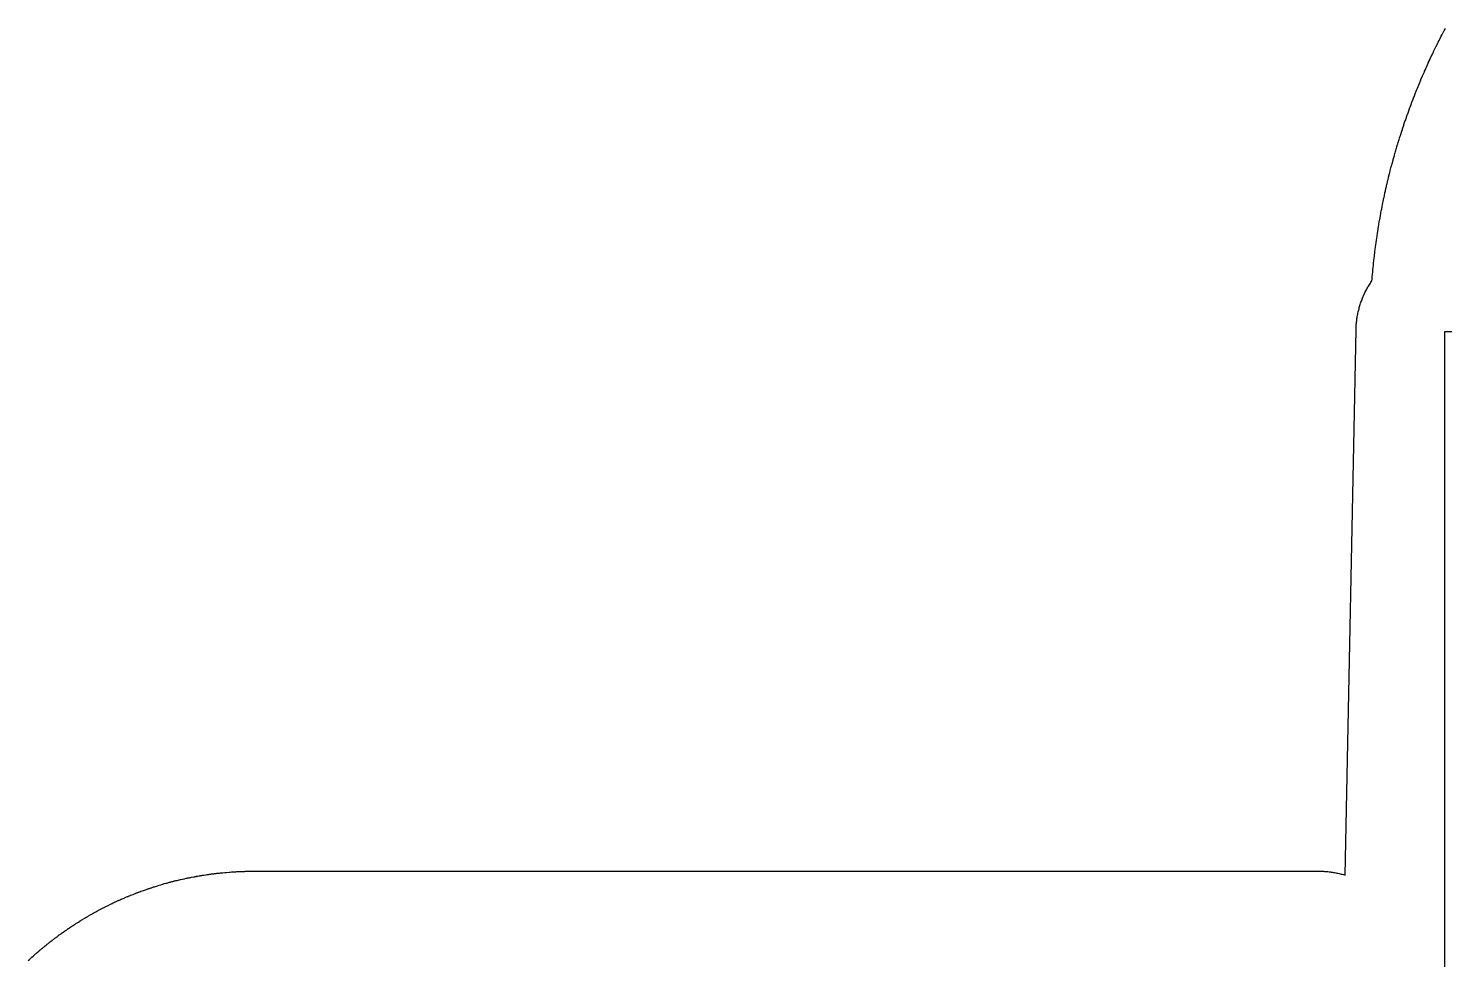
# Model space of a CAD drawing. Extents: x -9 to 1073, y -897 to 0.
# Drawn here: x 411.4 to 555.2, y -115.3 to -20.8 of the extents above; entities that cross this region are included whole.
import ezdxf

# ---------------------------------------------------------------- set-up
doc = ezdxf.new("R2010")
doc.units = 0
doc.layers.add('BLEED', color=3, linetype='CONTINUOUS')
doc.layers.add('CUT', color=1, linetype='CONTINUOUS')

msp = doc.modelspace()

# ---------------------------------------------------------------- linework, layer by layer
at = {"layer": 'BLEED'}
for p, q in [((554.8673, -21.5906), (554.8867, -21.5518)), ((554.8867, -21.5518), (554.9782, -21.3739)), ((554.9782, -21.3739), (555.0048, -21.3228)), ((555.0048, -21.3228), (555.1906, -20.9671)), ((555.1906, -20.9671), (555.2107, -20.929)), ((555.2107, -20.929), (555.3043, -20.7518)), ((554.1473, -23.0407), (554.1782, -22.9759)), ((554.1782, -22.9759), (554.3539, -22.6159)), ((554.3539, -22.6159), (554.3669, -22.59)), ((554.3669, -22.59), (554.4554, -22.41)), ((554.4554, -22.41), (554.4619, -22.397)), ((554.4619, -22.397), (554.5505, -22.2178)), ((554.5505, -22.2178), (554.5764, -22.1659)), ((554.5764, -22.1659), (554.6664, -21.9866)), ((554.6664, -21.9866), (554.6858, -21.9478)), ((554.6858, -21.9478), (554.8673, -21.5906)), ((553.4806, -24.4692), (553.5634, -24.287)), ((553.5634, -24.287), (553.5756, -24.2604)), ((553.5756, -24.2604), (553.6591, -24.0782)), ((553.6591, -24.0782), (553.6714, -24.0516)), ((553.6714, -24.0516), (553.7556, -23.8694)), ((553.7556, -23.8694), (553.7614, -23.8572)), ((553.7614, -23.8572), (553.8456, -23.6758)), ((553.8456, -23.6758), (553.8766, -23.6102)), ((553.8766, -23.6102), (553.9622, -23.4295)), ((553.9622, -23.4295), (554.0422, -23.2603)), ((554.0422, -23.2603), (554.0609, -23.2214)), ((554.0609, -23.2214), (554.1473, -23.0407)), ((552.8326, -25.9531), (552.9895, -25.5845)), ((552.9895, -25.5845), (553.0183, -25.5182)), ((553.0183, -25.5182), (553.1782, -25.151)), ((553.1782, -25.151), (553.1954, -25.1122)), ((553.1954, -25.1122), (553.2761, -24.9293)), ((553.2761, -24.9293), (553.2826, -24.9142)), ((553.2826, -24.9142), (553.3639, -24.7306)), ((553.3639, -24.7306), (553.3812, -24.6917)), ((553.3812, -24.6917), (553.4633, -24.5088)), ((553.4633, -24.5088), (553.4806, -24.4692)), ((552.2098, -27.4802), (552.2832, -27.2938)), ((552.2832, -27.2938), (552.3098, -27.2268)), ((552.3098, -27.2268), (552.4596, -26.8553)), ((552.4596, -26.8553), (552.4711, -26.8272)), ((552.4711, -26.8272), (552.5467, -26.6414)), ((552.5467, -26.6414), (552.5626, -26.6026)), ((552.5626, -26.6026), (552.7152, -26.2325)), ((552.7152, -26.2325), (552.7382, -26.177)), ((552.7382, -26.177), (552.816, -25.992)), ((552.816, -25.992), (552.8326, -25.9531)), ((551.7202, -28.7654), (551.79, -28.5775)), ((551.79, -28.5775), (551.7936, -28.5674)), ((551.7936, -28.5674), (551.8634, -28.3802)), ((551.8634, -28.3802), (551.8814, -28.3342)), ((551.8814, -28.3342), (551.9527, -28.1462)), ((551.9527, -28.1462), (551.9606, -28.1246)), ((551.9606, -28.1246), (552.0319, -27.9382)), ((552.0319, -27.9382), (552.0492, -27.8928)), ((552.0492, -27.8928), (552.1219, -27.7056)), ((552.1219, -27.7056), (552.1262, -27.6948)), ((552.1262, -27.6948), (552.199, -27.5083)), ((552.199, -27.5083), (552.2098, -27.4802)), ((551.1722, -30.3084), (551.237, -30.119)), ((551.237, -30.119), (551.2471, -30.0902)), ((551.2471, -30.0902), (551.3126, -29.9009)), ((551.3126, -29.9009), (551.3263, -29.862)), ((551.3263, -29.862), (551.3926, -29.6734)), ((551.3926, -29.6734), (551.4026, -29.6446)), ((551.4026, -29.6446), (551.4696, -29.4559)), ((551.4696, -29.4559), (551.4797, -29.4271)), ((551.4797, -29.4271), (551.5474, -29.2385)), ((551.5474, -29.2385), (551.5582, -29.2097)), ((551.5582, -29.2097), (551.6266, -29.021)), ((551.6266, -29.021), (551.6402, -28.9822)), ((551.6402, -28.9822), (551.7094, -28.7942)), ((551.7094, -28.7942), (551.7202, -28.7654)), ((550.7194, -31.6836), (550.741, -31.6152)), ((550.741, -31.6152), (550.8022, -31.4244)), ((550.8022, -31.4244), (550.8115, -31.3949)), ((550.8115, -31.3949), (550.8734, -31.2041)), ((550.8734, -31.2041), (550.877, -31.1947)), ((550.877, -31.1947), (550.939, -31.0046)), ((550.939, -31.0046), (550.9577, -30.9463)), ((550.9577, -30.9463), (551.0844, -30.5662)), ((551.0844, -30.5662), (551.1046, -30.5086)), ((551.1046, -30.5086), (551.1694, -30.3185)), ((551.1694, -30.3185), (551.1722, -30.3084)), ((550.265, -33.1819), (550.3212, -32.9897)), ((550.3212, -32.9897), (550.332, -32.9508)), ((550.332, -32.9508), (550.3889, -32.7593)), ((550.3889, -32.7593), (550.3954, -32.7384)), ((550.3954, -32.7384), (550.453, -32.5462)), ((550.453, -32.5462), (550.4645, -32.508)), ((550.4645, -32.508), (550.5228, -32.3165)), ((550.5228, -32.3165), (550.5322, -32.287)), ((550.5322, -32.287), (550.5912, -32.0954)), ((550.5912, -32.0954), (550.6027, -32.0566)), ((550.6027, -32.0566), (550.6625, -31.8658)), ((550.6625, -31.8658), (550.7194, -31.6836)), ((549.8784, -34.5672), (549.8942, -34.5067)), ((549.8942, -34.5067), (549.9994, -34.1194)), ((549.9994, -34.1194), (550.0181, -34.051)), ((550.0181, -34.051), (550.1261, -33.665)), ((550.1261, -33.665), (550.1376, -33.6269)), ((550.1376, -33.6269), (550.1923, -33.4346)), ((550.1923, -33.4346), (550.1981, -33.413)), ((550.1981, -33.413), (550.2535, -33.2201)), ((550.2535, -33.2201), (550.265, -33.1819)), ((549.4925, -36.0857), (549.54, -35.8913)), ((549.54, -35.8913), (549.5472, -35.8603)), ((549.5472, -35.8603), (549.6437, -35.4715)), ((549.6437, -35.4715), (549.6588, -35.411)), ((549.6588, -35.411), (549.7085, -35.2166)), ((549.7085, -35.2166), (549.7186, -35.1785)), ((549.7186, -35.1785), (549.8194, -34.7911)), ((549.8194, -34.7911), (549.8273, -34.7609)), ((549.8273, -34.7609), (549.8784, -34.5672)), ((549.1764, -37.4551), (549.2196, -37.2593)), ((549.2196, -37.2593), (549.2282, -37.2218)), ((549.2282, -37.2218), (549.2722, -37.0267)), ((549.2722, -37.0267), (549.2779, -37.003)), ((549.2779, -37.003), (549.3226, -36.8071)), ((549.3226, -36.8071), (549.3312, -36.7697)), ((549.3312, -36.7697), (549.3766, -36.5746)), ((549.3766, -36.5746), (549.3852, -36.5364)), ((549.3852, -36.5364), (549.4313, -36.342)), ((549.4313, -36.342), (549.4759, -36.1541)), ((549.4759, -36.1541), (549.4925, -36.0857)), ((548.8855, -38.8555), (548.8927, -38.8181)), ((548.8927, -38.8181), (548.9316, -38.6222)), ((548.9316, -38.6222), (549.0238, -38.173)), ((549.0238, -38.173), (549.0317, -38.1355)), ((549.0317, -38.1355), (549.0727, -37.9397)), ((549.0727, -37.9397), (549.0792, -37.9087)), ((549.0792, -37.9087), (549.121, -37.7129)), ((549.121, -37.7129), (549.1274, -37.6819)), ((549.1274, -37.6819), (549.1699, -37.4861)), ((549.1699, -37.4861), (549.1764, -37.4551)), ((548.563, -40.626), (548.6306, -40.2314)), ((548.6306, -40.2314), (548.6414, -40.1688)), ((548.6414, -40.1688), (548.712, -39.7742)), ((548.712, -39.7742), (548.7178, -39.7426)), ((548.7178, -39.7426), (548.7538, -39.5453)), ((548.7538, -39.5453), (548.7667, -39.4769)), ((548.7667, -39.4769), (548.8042, -39.2803)), ((548.8042, -39.2803), (548.8402, -39.0888)), ((548.8402, -39.0888), (548.8474, -39.0521)), ((548.8474, -39.0521), (548.8855, -38.8555)), ((548.3794, -41.778), (548.4096, -41.58)), ((548.4096, -41.58), (548.4146, -41.5483)), ((548.4146, -41.5483), (548.4766, -41.1523)), ((548.4766, -41.1523), (548.4874, -41.0839)), ((548.4874, -41.0839), (548.5198, -40.8866)), ((548.5198, -40.8866), (548.5514, -40.6937)), ((548.5514, -40.6937), (548.563, -40.626)), ((548.1871, -43.1633), (548.213, -42.9646)), ((548.213, -42.9646), (548.2174, -42.9329)), ((548.2174, -42.9329), (548.2706, -42.5354)), ((548.2706, -42.5354), (548.28, -42.4678)), ((548.28, -42.4678), (548.3081, -42.2698)), ((548.3081, -42.2698), (548.3117, -42.2424)), ((548.3117, -42.2424), (548.3405, -42.0437)), ((548.3405, -42.0437), (548.3412, -42.0394)), ((548.3412, -42.0394), (548.37, -41.8414)), ((548.37, -41.8414), (548.3794, -41.778)), ((548.0208, -44.581), (548.0244, -44.5522)), ((548.0244, -44.5522), (548.046, -44.3527)), ((548.046, -44.3527), (548.0496, -44.321)), ((548.0496, -44.321), (548.0719, -44.1216)), ((548.0719, -44.1216), (548.0755, -44.0856)), ((548.0755, -44.0856), (548.0986, -43.8869)), ((548.0986, -43.8869), (548.1022, -43.8552)), ((548.1022, -43.8552), (548.1497, -43.4578)), ((548.1497, -43.4578), (548.1576, -43.3937)), ((548.1576, -43.3937), (548.1828, -43.195)), ((548.1828, -43.195), (548.1871, -43.1633)), ((547.8718, -46.1729), (547.8883, -45.9734)), ((547.8883, -45.9734), (547.8905, -45.9439)), ((547.8905, -45.9439), (547.9078, -45.7438)), ((547.9078, -45.7438), (547.9114, -45.7085)), ((547.9114, -45.7085), (547.9294, -45.509)), ((547.9294, -45.509), (547.9322, -45.4774)), ((547.9322, -45.4774), (547.951, -45.2779)), ((547.951, -45.2779), (547.9538, -45.2455)), ((547.9538, -45.2455), (547.9733, -45.0461)), ((547.9733, -45.0461), (547.9762, -45.0144)), ((547.9762, -45.0144), (547.9963, -44.815)), ((547.9963, -44.815), (547.9999, -44.7797)), ((547.9999, -44.7797), (548.0208, -44.581)), ((547.1806, -47.5049), (547.2324, -47.4034)), ((547.2324, -47.4034), (547.285, -47.3026)), ((547.285, -47.3026), (547.339, -47.2025)), ((547.339, -47.2025), (547.3944, -47.1031)), ((547.3944, -47.1031), (547.4506, -47.0038)), ((547.4506, -47.0038), (547.5082, -46.9058)), ((547.5082, -46.9058), (547.5672, -46.8086)), ((547.5672, -46.8086), (547.6277, -46.7122)), ((547.6277, -46.7122), (547.6889, -46.6157)), ((547.6889, -46.6157), (547.7515, -46.5206)), ((547.7515, -46.5206), (547.8156, -46.427)), ((547.8156, -46.427), (547.8559, -46.3687)), ((547.8559, -46.3687), (547.8689, -46.2046)), ((547.8689, -46.2046), (547.8718, -46.1729)), ((546.5995, -48.9866), (546.6326, -48.8779)), ((546.6326, -48.8779), (546.6665, -48.7692)), ((546.6665, -48.7692), (546.7018, -48.6612)), ((546.7018, -48.6612), (546.7385, -48.5532)), ((546.7385, -48.5532), (546.7766, -48.4459)), ((546.7766, -48.4459), (546.8162, -48.3394)), ((546.8162, -48.3394), (546.8573, -48.2328)), ((546.8573, -48.2328), (546.8998, -48.1277)), ((546.8998, -48.1277), (546.943, -48.0218)), ((546.943, -48.0218), (546.9883, -47.9174)), ((546.9883, -47.9174), (547.0344, -47.8138)), ((547.0344, -47.8138), (547.0819, -47.7101)), ((547.0819, -47.7101), (547.1309, -47.6071)), ((547.1309, -47.6071), (547.1806, -47.5049)), ((546.3014, -50.4346), (546.3158, -50.3215)), ((546.3158, -50.3215), (546.3317, -50.2092)), ((546.3317, -50.2092), (546.349, -50.0969)), ((546.349, -50.0969), (546.3677, -49.9846)), ((546.3677, -49.9846), (546.3878, -49.8722)), ((546.3878, -49.8722), (546.4094, -49.7606)), ((546.4094, -49.7606), (546.4325, -49.649)), ((546.4325, -49.649), (546.457, -49.5374)), ((546.457, -49.5374), (546.4829, -49.4266)), ((546.4829, -49.4266), (546.5095, -49.3164)), ((546.5095, -49.3164), (546.5383, -49.2062)), ((546.5383, -49.2062), (546.5686, -49.0961)), ((546.5686, -49.0961), (546.5995, -48.9866)), ((545.1502, -106.7047), (546.2374, -51.3432)), ((546.2374, -51.3432), (546.241, -51.2287)), ((546.241, -51.2287), (546.2453, -51.115)), ((546.2453, -51.115), (546.251, -51.0019)), ((546.251, -51.0019), (546.2582, -50.8882)), ((546.2582, -50.8882), (546.2669, -50.7744)), ((546.2669, -50.7744), (546.277, -50.6614)), ((546.277, -50.6614), (546.2885, -50.5476)), ((546.2885, -50.5476), (546.3014, -50.4346)), ((431.5558, -106.4174), (431.8409, -106.3944)), ((431.8409, -106.3944), (431.9309, -106.3872)), ((431.9309, -106.3872), (432.0734, -106.3771)), ((432.0734, -106.3771), (432.1642, -106.3714)), ((432.1642, -106.3714), (432.1706, -106.3706)), ((432.1706, -106.3706), (432.3067, -106.362)), ((432.3067, -106.362), (432.378, -106.3577)), ((432.378, -106.3577), (432.468, -106.3526)), ((432.468, -106.3526), (432.4982, -106.3512)), ((432.4982, -106.3512), (432.5206, -106.3498)), ((432.5206, -106.3498), (432.6106, -106.3447)), ((432.6106, -106.3447), (432.7531, -106.3375)), ((432.7531, -106.3375), (432.8474, -106.3332)), ((432.8474, -106.3332), (432.9158, -106.3303)), ((432.9158, -106.3303), (433.1297, -106.3217)), ((433.1297, -106.3217), (433.2125, -106.3188)), ((433.2125, -106.3188), (433.2722, -106.3166)), ((433.2722, -106.3166), (433.386, -106.313)), ((433.386, -106.313), (433.4544, -106.3116)), ((433.4544, -106.3116), (433.4753, -106.3109)), ((433.4753, -106.3109), (433.5091, -106.3102)), ((433.5091, -106.3102), (433.5977, -106.308)), ((433.5977, -106.308), (433.8115, -106.3037)), ((433.8115, -106.3037), (433.9022, -106.3022)), ((433.9022, -106.3022), (433.9735, -106.3015)), ((433.9735, -106.3015), (433.9742, -106.3015)), ((433.9742, -106.3015), (434.1168, -106.3001)), ((434.1168, -106.3001), (434.2075, -106.2994)), ((434.2075, -106.2994), (542.4804, -106.2994)), ((542.4804, -106.2994), (542.5942, -106.3001)), ((542.5942, -106.3001), (542.7079, -106.3022)), ((542.7079, -106.3022), (542.8217, -106.3058)), ((542.8217, -106.3058), (542.9354, -106.3109)), ((542.9354, -106.3109), (543.0492, -106.3174)), ((543.0492, -106.3174), (543.163, -106.3253)), ((543.163, -106.3253), (543.276, -106.3346)), ((543.276, -106.3346), (543.3898, -106.3454)), ((543.3898, -106.3454), (543.5028, -106.3577)), ((543.5028, -106.3577), (543.6158, -106.3714)), ((543.6158, -106.3714), (543.7289, -106.3865)), ((543.7289, -106.3865), (543.8412, -106.403)), ((543.8412, -106.403), (543.9535, -106.421)), ((424.2478, -107.8726), (424.453, -107.8078)), ((424.453, -107.8078), (424.5602, -107.7746)), ((424.5602, -107.7746), (424.6294, -107.7538)), ((424.6294, -107.7538), (424.741, -107.7199)), ((424.741, -107.7199), (424.849, -107.6875)), ((424.849, -107.6875), (424.8785, -107.6789)), ((424.8785, -107.6789), (424.9865, -107.6465)), ((424.9865, -107.6465), (425.0556, -107.6263)), ((425.0556, -107.6263), (425.1154, -107.609)), ((425.1154, -107.609), (425.1686, -107.5939)), ((425.1686, -107.5939), (425.1931, -107.5867)), ((425.1931, -107.5867), (425.2766, -107.563)), ((425.2766, -107.563), (425.4149, -107.5241)), ((425.4149, -107.5241), (425.4984, -107.501)), ((425.4984, -107.501), (425.7749, -107.4262)), ((425.7749, -107.4262), (425.8814, -107.3981)), ((425.8814, -107.3981), (425.8915, -107.3952)), ((425.8915, -107.3952), (425.9138, -107.3894)), ((425.9138, -107.3894), (426.024, -107.3599)), ((426.024, -107.3599), (426.0838, -107.3448)), ((426.0838, -107.3448), (426.1529, -107.3275)), ((426.1529, -107.3275), (426.1594, -107.3261)), ((426.1594, -107.3261), (426.2227, -107.3095)), ((426.2227, -107.3095), (426.2918, -107.2922)), ((426.2918, -107.2922), (426.3134, -107.2872)), ((426.3134, -107.2872), (426.3617, -107.275)), ((426.3617, -107.275), (426.4308, -107.2577)), ((426.4308, -107.2577), (426.5374, -107.2318)), ((426.5374, -107.2318), (426.7469, -107.1821)), ((426.7469, -107.1821), (426.7958, -107.1706)), ((426.7958, -107.1706), (426.9017, -107.1461)), ((426.9017, -107.1461), (427.1112, -107.0986)), ((427.1112, -107.0986), (427.2163, -107.0748)), ((427.2163, -107.0748), (427.2869, -107.0597)), ((427.2869, -107.0597), (427.4777, -107.0186)), ((427.4777, -107.0186), (427.5821, -106.9963)), ((427.5821, -106.9963), (427.6526, -106.9819)), ((427.6526, -106.9826), (427.775, -106.9574)), ((427.6526, -106.9819), (427.6526, -106.9826)), ((427.775, -106.9574), (427.8794, -106.9366)), ((427.8794, -106.9366), (427.9327, -106.9265)), ((427.9327, -106.9258), (428.0026, -106.9121)), ((427.9327, -106.9265), (427.9327, -106.9258)), ((428.0026, -106.9121), (428.0198, -106.9092)), ((428.0198, -106.9092), (428.2315, -106.8682)), ((428.2315, -106.8682), (428.3014, -106.8552)), ((428.3014, -106.8552), (428.3179, -106.8523)), ((428.3179, -106.8523), (428.3885, -106.8394)), ((428.3885, -106.8394), (428.4763, -106.8235)), ((428.4763, -106.8235), (428.5181, -106.8163)), ((428.5181, -106.8163), (428.5296, -106.8142)), ((428.5296, -106.8142), (428.6174, -106.7983)), ((428.6174, -106.7983), (428.7586, -106.7738)), ((428.7586, -106.7738), (428.832, -106.7616)), ((428.832, -106.7616), (428.9018, -106.7501)), ((428.9018, -106.7501), (428.9162, -106.7472)), ((428.9162, -106.7472), (428.9868, -106.7357)), ((428.9868, -106.7357), (429.0012, -106.7335)), ((429.0012, -106.7335), (429.0581, -106.7242)), ((429.0581, -106.7242), (429.1286, -106.7126)), ((429.1286, -106.7126), (429.2172, -106.699)), ((429.2172, -106.699), (429.4994, -106.6558)), ((429.4994, -106.6558), (429.601, -106.6406)), ((429.601, -106.6406), (429.6722, -106.6306)), ((429.6722, -106.6306), (429.7298, -106.6226)), ((429.7298, -106.6226), (429.8134, -106.6111)), ((429.8134, -106.6111), (429.8846, -106.601)), ((429.8846, -106.601), (429.961, -106.591)), ((429.961, -106.591), (430.0315, -106.5816)), ((430.0315, -106.5816), (430.1323, -106.5686)), ((430.1323, -106.5686), (430.1676, -106.5643)), ((430.1676, -106.5643), (430.1734, -106.5636)), ((430.1734, -106.5636), (430.2742, -106.5506)), ((430.2742, -106.5506), (430.3454, -106.542)), ((430.3454, -106.542), (430.4052, -106.5348)), ((430.4052, -106.5348), (430.5053, -106.5226)), ((430.5053, -106.5226), (430.5766, -106.5146)), ((430.5766, -106.5146), (430.6378, -106.5074)), ((430.6378, -106.5074), (430.7083, -106.4995)), ((430.7083, -106.4995), (430.8077, -106.4887)), ((430.8077, -106.4887), (430.8235, -106.4873)), ((430.8235, -106.4873), (430.861, -106.483)), ((430.861, -106.483), (430.9409, -106.475)), ((430.9409, -106.475), (431.0114, -106.4678)), ((431.0114, -106.4678), (431.0208, -106.4664)), ((431.0208, -106.4664), (431.0921, -106.4592)), ((431.0921, -106.4592), (431.1814, -106.4506)), ((431.1814, -106.4506), (431.3952, -106.4311)), ((431.3952, -106.4311), (431.4578, -106.4254)), ((431.4578, -106.4254), (431.5558, -106.4174)), ((543.9535, -106.421), (544.0658, -106.4398)), ((544.0658, -106.4398), (544.1782, -106.4606)), ((544.1782, -106.4606), (544.2898, -106.483)), ((544.2898, -106.483), (544.4006, -106.5067)), ((544.4006, -106.5067), (544.5122, -106.5319)), ((544.5122, -106.5319), (544.6224, -106.5578)), ((544.6224, -106.5578), (544.7333, -106.5859)), ((544.7333, -106.5859), (544.8427, -106.6147)), ((544.8427, -106.6147), (544.9529, -106.6457)), ((544.9529, -106.6457), (545.0623, -106.6774)), ((545.0623, -106.6774), (545.1502, -106.7047)), ((420.5779, -109.2838), (420.6038, -109.2722)), ((420.6038, -109.2722), (420.6442, -109.2535)), ((420.6442, -109.2535), (420.7097, -109.224)), ((420.7097, -109.224), (420.7853, -109.1909)), ((420.7853, -109.1909), (420.809, -109.1801)), ((420.809, -109.1801), (420.8753, -109.1506)), ((420.8753, -109.1506), (420.917, -109.1326)), ((420.917, -109.1326), (420.9826, -109.1038)), ((420.9826, -109.1038), (421.0819, -109.0606)), ((421.0819, -109.0606), (421.1575, -109.0274)), ((421.1575, -109.0274), (421.2238, -108.9994)), ((421.2238, -108.9994), (421.29, -108.9706)), ((421.29, -108.9706), (421.4225, -108.9144)), ((421.4225, -108.9144), (421.4995, -108.8827)), ((421.4995, -108.8827), (421.5658, -108.8554)), ((421.5658, -108.8554), (421.5974, -108.8424)), ((421.5974, -108.8424), (421.6644, -108.815)), ((421.6644, -108.815), (421.699, -108.8006)), ((421.699, -108.8006), (421.7306, -108.7877)), ((421.7306, -108.7877), (421.7976, -108.7603)), ((421.7976, -108.7603), (421.8322, -108.7459)), ((421.8322, -108.7459), (421.9409, -108.7013)), ((421.9409, -108.7013), (422.0748, -108.648)), ((422.0748, -108.648), (422.1418, -108.6221)), ((422.1418, -108.6221), (422.2087, -108.5954)), ((422.2087, -108.5954), (422.2872, -108.5652)), ((422.2872, -108.5652), (422.3542, -108.5393)), ((422.3542, -108.5393), (422.4326, -108.509)), ((422.4326, -108.509), (422.4996, -108.4838)), ((422.4996, -108.4838), (422.5183, -108.4766)), ((422.5183, -108.4766), (422.5673, -108.4579)), ((422.5673, -108.4579), (422.6342, -108.4327)), ((422.6342, -108.4327), (422.6638, -108.4219)), ((422.6638, -108.4219), (422.7019, -108.4075)), ((422.7019, -108.4075), (422.7689, -108.3823)), ((422.7689, -108.3823), (422.8776, -108.342)), ((422.8776, -108.342), (423.1483, -108.2441)), ((423.1483, -108.2441), (423.2282, -108.216)), ((423.2282, -108.216), (423.4313, -108.1447)), ((423.4313, -108.1447), (423.5126, -108.1166)), ((423.5126, -108.1166), (423.5803, -108.0936)), ((423.5803, -108.0936), (423.6077, -108.0842)), ((423.6077, -108.0842), (423.6761, -108.0612)), ((423.6761, -108.0612), (423.7164, -108.0475)), ((423.7164, -108.0475), (423.7438, -108.0382)), ((423.7438, -108.0382), (423.8122, -108.0151)), ((423.8122, -108.0151), (423.8928, -107.9885)), ((423.8928, -107.9885), (423.9389, -107.9734)), ((423.9389, -107.9734), (424.0022, -107.9525)), ((424.0022, -107.9525), (424.0289, -107.9438)), ((424.0289, -107.9438), (424.1657, -107.8992)), ((424.1657, -107.8992), (424.2478, -107.8726)), ((417.546, -110.8454), (417.7966, -110.7014)), ((417.7966, -110.7014), (417.8779, -110.6554)), ((417.8779, -110.6554), (417.9226, -110.6302)), ((417.9226, -110.6302), (418.0219, -110.574)), ((418.0219, -110.574), (418.0975, -110.5322)), ((418.0975, -110.5322), (418.1609, -110.4977)), ((418.1609, -110.4977), (418.2192, -110.4653)), ((418.2192, -110.4653), (418.2876, -110.4271)), ((418.2876, -110.4271), (418.4143, -110.358)), ((418.4143, -110.358), (418.5216, -110.3011)), ((418.5216, -110.3011), (418.5482, -110.2867)), ((418.5482, -110.2867), (418.5792, -110.2702)), ((418.5792, -110.2702), (418.6433, -110.2356)), ((418.6433, -110.2356), (418.7462, -110.1809)), ((418.7462, -110.1809), (418.8096, -110.1478)), ((418.8096, -110.1485), (418.8406, -110.1319)), ((418.8096, -110.1478), (418.8096, -110.1485)), ((418.8406, -110.1319), (418.9111, -110.0952)), ((418.9111, -110.0952), (419.0393, -110.029)), ((419.0393, -110.029), (419.0753, -110.0102)), ((419.0753, -110.0102), (419.1401, -109.9771)), ((419.1401, -109.9771), (419.1682, -109.9627)), ((419.1682, -109.9627), (419.2394, -109.926)), ((419.2394, -109.926), (419.3035, -109.8936)), ((419.3035, -109.8936), (419.5411, -109.7748)), ((419.5411, -109.7748), (419.8003, -109.6481)), ((419.8003, -109.6481), (419.873, -109.6128)), ((419.873, -109.6128), (419.9378, -109.5818)), ((419.9378, -109.5818), (419.9731, -109.5653)), ((419.9731, -109.5653), (420.0034, -109.5509)), ((420.0034, -109.5509), (420.0682, -109.5199)), ((420.0682, -109.5199), (420.1034, -109.5034)), ((420.1034, -109.5034), (420.169, -109.4724)), ((420.169, -109.4724), (420.2078, -109.4544)), ((420.2078, -109.4544), (420.2726, -109.4242)), ((420.2726, -109.4242), (420.3072, -109.4083)), ((420.3072, -109.4083), (420.4382, -109.3478)), ((420.4382, -109.3478), (420.5124, -109.3133)), ((420.5124, -109.3133), (420.5779, -109.2838)), ((415.3853, -112.2106), (415.4652, -112.1558)), ((415.4652, -112.1558), (415.5048, -112.1292)), ((415.5048, -112.1292), (415.5235, -112.1162)), ((415.5235, -112.1162), (415.6258, -112.0464)), ((415.6258, -112.0464), (415.8072, -111.9254)), ((415.8072, -111.9254), (415.8698, -111.8844)), ((415.8698, -111.8844), (415.9282, -111.8455)), ((415.9282, -111.8455), (416.0311, -111.7778)), ((416.0311, -111.7778), (416.0923, -111.7382)), ((416.0923, -111.7382), (416.1154, -111.7238)), ((416.1154, -111.7238), (416.1528, -111.6994)), ((416.1528, -111.6994), (416.214, -111.6598)), ((416.214, -111.6598), (416.2774, -111.6194)), ((416.2774, -111.6194), (416.5222, -111.4639)), ((416.5222, -111.4639), (416.6266, -111.3991)), ((416.6266, -111.3991), (416.6482, -111.3854)), ((416.6482, -111.3854), (416.7094, -111.3473)), ((416.7094, -111.3473), (416.7497, -111.3228)), ((416.7497, -111.3228), (416.8116, -111.2846)), ((416.8116, -111.2846), (416.8764, -111.2443)), ((416.8764, -111.2443), (417.1241, -111.0946)), ((417.1241, -111.0946), (417.1637, -111.0708)), ((417.1637, -111.0708), (417.2263, -111.0334)), ((417.2263, -111.0334), (417.253, -111.0175)), ((417.253, -111.0175), (417.3149, -110.9808)), ((417.3149, -110.9808), (417.3545, -110.9578)), ((417.3545, -110.9578), (417.4798, -110.8843)), ((417.4798, -110.8843), (417.546, -110.8454)), ((413.4794, -113.6138), (413.5226, -113.58)), ((413.5226, -113.58), (413.5802, -113.5346)), ((413.5802, -113.5346), (413.5925, -113.5253)), ((413.5925, -113.5253), (413.6494, -113.4806)), ((413.6494, -113.4806), (413.6926, -113.4468)), ((413.6926, -113.4468), (413.8078, -113.3575)), ((413.8078, -113.3575), (413.8502, -113.3244)), ((413.8502, -113.3244), (413.9086, -113.2798)), ((413.9086, -113.2798), (413.9222, -113.2697)), ((413.9222, -113.2697), (413.9798, -113.2258)), ((413.9798, -113.2258), (414.0223, -113.1934)), ((414.0223, -113.1934), (414.0806, -113.1494)), ((414.0806, -113.1494), (414.0958, -113.1379)), ((414.0958, -113.1379), (414.1382, -113.1055)), ((414.1382, -113.1055), (414.1966, -113.0616)), ((414.1966, -113.0616), (414.2542, -113.0191)), ((414.2542, -113.0191), (414.3125, -112.9759)), ((414.3125, -112.9759), (414.355, -112.9442)), ((414.355, -112.9442), (414.414, -112.901)), ((414.414, -112.901), (414.4882, -112.8463)), ((414.4882, -112.8463), (414.5882, -112.7722)), ((414.5882, -112.7722), (414.6473, -112.7297)), ((414.6473, -112.7297), (414.6487, -112.729)), ((414.6487, -112.729), (414.7063, -112.6865)), ((414.7063, -112.6865), (414.7654, -112.644)), ((414.7654, -112.644), (414.8244, -112.6022)), ((414.8244, -112.6022), (414.8834, -112.5598)), ((414.8834, -112.5598), (414.985, -112.4885)), ((414.985, -112.4885), (415.1045, -112.405)), ((415.1045, -112.405), (415.1218, -112.3927)), ((415.1218, -112.3927), (415.224, -112.3214)), ((415.224, -112.3214), (415.3435, -112.2394)), ((415.3435, -112.2394), (415.3853, -112.2106)), ((411.7514, -115.0733), (411.8062, -115.0243)), ((411.8062, -115.0243), (411.8162, -115.0157)), ((411.8162, -115.0157), (411.9242, -114.9185)), ((411.9242, -114.9185), (411.9696, -114.8782)), ((411.9696, -114.8782), (412.0193, -114.8342)), ((412.0193, -114.8342), (412.074, -114.786)), ((412.074, -114.786), (412.1179, -114.7478)), ((412.1179, -114.7478), (412.1734, -114.6996)), ((412.1734, -114.6996), (412.1798, -114.6938)), ((412.1798, -114.6938), (412.2346, -114.6463)), ((412.2346, -114.6463), (412.2835, -114.6038)), ((412.2835, -114.6038), (412.3339, -114.5599)), ((412.3339, -114.5599), (412.5002, -114.4174)), ((412.5002, -114.4174), (412.5521, -114.3734)), ((412.5521, -114.3734), (412.6075, -114.3266)), ((412.6075, -114.3266), (412.6558, -114.2863)), ((412.6558, -114.2863), (412.6637, -114.2791)), ((412.6637, -114.2791), (412.7191, -114.2323)), ((412.7191, -114.2323), (412.763, -114.1956)), ((412.763, -114.1956), (412.8192, -114.1488)), ((412.8192, -114.1488), (412.8718, -114.1056)), ((412.8718, -114.1056), (412.9186, -114.0667)), ((412.9186, -114.0667), (412.9754, -114.0199)), ((412.9754, -114.0199), (412.9848, -114.0127)), ((412.9848, -114.0127), (413.041, -113.9666)), ((413.041, -113.9666), (413.0842, -113.9306)), ((413.0842, -113.9306), (413.141, -113.8846)), ((413.141, -113.8846), (413.154, -113.8745)), ((413.154, -113.8745), (413.2512, -113.7953)), ((413.2512, -113.7953), (413.365, -113.7046)), ((413.365, -113.7046), (413.4082, -113.6707)), ((413.4082, -113.6707), (413.4226, -113.6592)), ((413.4226, -113.6592), (413.4794, -113.6138)), ((411.4433, -115.3555), (411.5513, -115.2562)), ((411.5513, -115.2562), (411.5995, -115.2122)), ((411.5995, -115.2122), (411.619, -115.195)), ((411.619, -115.195), (411.6593, -115.1575)), ((411.6593, -115.1575), (411.7514, -115.0733))]:
    msp.add_line(p, q, dxfattribs=at)
at = {"layer": 'CUT'}
for p, q in [((555.2359, -221.5987), (555.2359, -51.5196)), ((555.2359, -51.5196), (555.2359, -51.5196)), ((555.2359, -51.5196), (556.6536, -51.5196))]:
    msp.add_line(p, q, dxfattribs=at)

doc.saveas('drawing.dxf')
